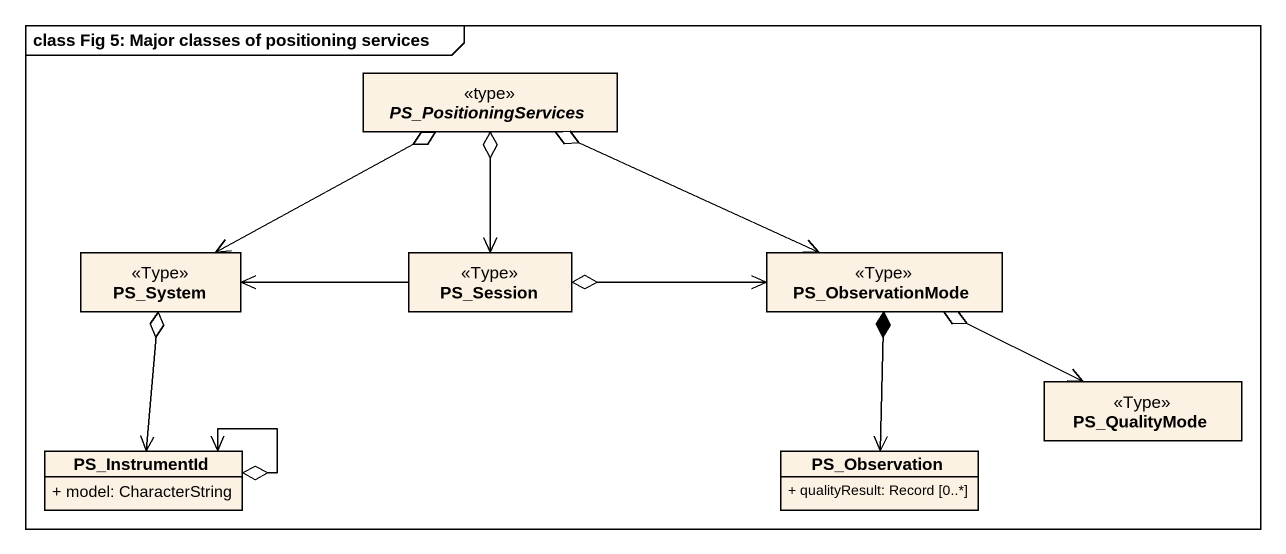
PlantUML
@startuml
mainframe class Fig 5: Major classes of positioning services
hide circle
hide empty members
skinparam classAttributeIconSize 0
abstract class PS_PositioningServices <<type>>
class PS_System <<Type>>
class PS_Session <<Type>>
class PS_ObservationMode <<Type>>
class PS_QualityMode <<Type>>
class PS_InstrumentId {
  + model: CharacterString
}
class PS_Observation {
  + qualityResult: Record [0..*]
}
PS_PositioningServices o-left-> PS_System
PS_PositioningServices o--> PS_Session
PS_PositioningServices o-right-> PS_ObservationMode
PS_Session -left-> PS_System
PS_Session o-right-> PS_ObservationMode
PS_ObservationMode o-right-> PS_QualityMode
PS_ObservationMode *--> PS_Observation
PS_InstrumentId <-up-o PS_System
PS_InstrumentId o--> PS_InstrumentId
@enduml
